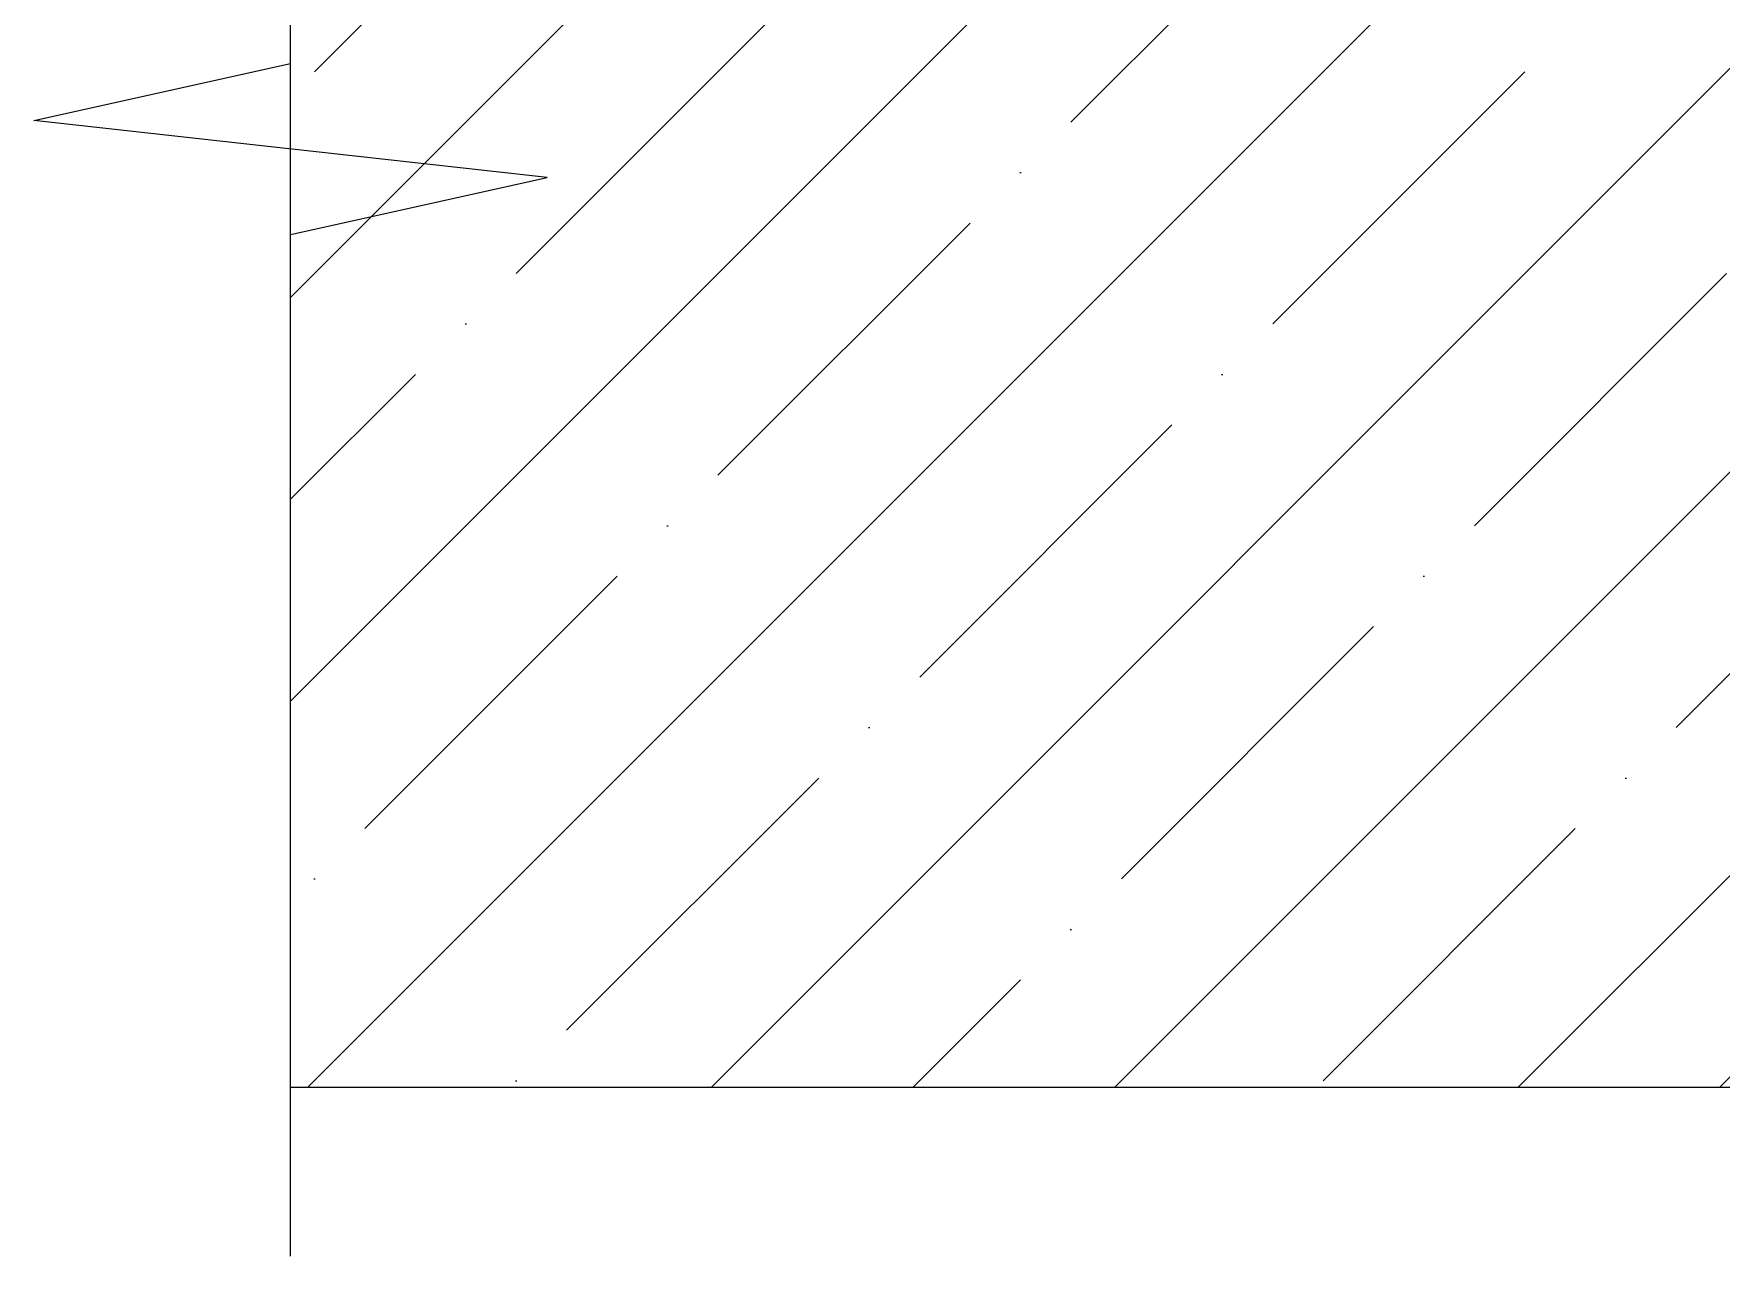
# Model space of a CAD drawing. Header units: millimetres. Extents: x -531467 to 558829, y -9025 to 266565.
# Drawn here: x -522732 to -521253, y 33710 to 34781 of the extents above; entities that cross this region are included whole.
import ezdxf

# ---------------------------------------------------------------- set-up
doc = ezdxf.new("R2010")
doc.units = ezdxf.units.MM
doc.layers.add('АР_Плита', color=220, linetype='Continuous')
doc.layers.add('АР_Тонкие', color=250, linetype='Continuous', lineweight=0)
doc.layers.add('АР_Штриховка', color=252, linetype='Continuous', lineweight=0)

# ---------------------------------------------------------------- blocks, each defined once
blk = doc.blocks.new('*U38')
at = {"color": 8}
blk.add_lwpolyline([(0, -6.506), (0, 2.443), (2.25, 2.943), (-2.25, 3.443), (0, 3.943), (0, 15.81)], dxfattribs=at)

msp = doc.modelspace()

# ---------------------------------------------------------------- hatches: boundary and pattern name
at = {"layer": 'АР_Штриховка', "ltscale": 100, "true_color": 0x000000}
h = msp.add_hatch(dxfattribs=at)
h.set_pattern_fill('ANSI35', color=18, scale=1000, style=0)
h.set_pattern_definition([(45, (-5200836.66, 767354.6), (-176.776695, 176.776695), []), (45, (-5200659.9, 767354.6), (-176.776695, 176.776695), [312.5, -62.5, 0, -62.5])])
h.paths.add_polyline_path([(-515681.1, 34858), (-522506.5, 34858), (-522506.5, 33858), (-515681.1, 33858)])

# ---------------------------------------------------------------- linework, layer by layer
at = {"layer": 'АР_Плита', "color": 18, "lineweight": 5, "ltscale": 100, "true_color": 0x000000}
msp.add_lwpolyline([(-522506.5, 34858), (-515681.1, 34858), (-515681.1, 33858), (-522506.5, 33858)], close=True, dxfattribs=at)

# ---------------------------------------------------------------- block references
at = {"layer": 'АР_Тонкие', "xscale": 100, "yscale": 100, "zscale": 100}
msp.add_blockref('*U38', (-522506.5, 34360.9), dxfattribs=at)

doc.saveas('drawing.dxf')
